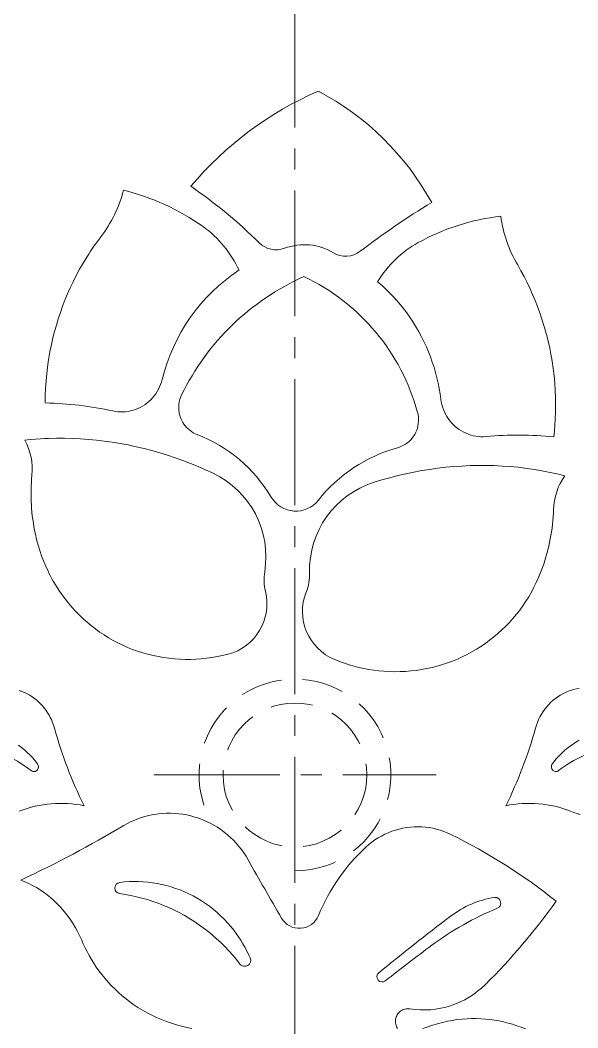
# Model space of a CAD drawing. Extents: x -234 to 1000, y -95 to 506.
# Drawn here: x 301.79 to 325.06, y 107.28 to 149.3 of the extents above; entities that cross this region are included whole.
import ezdxf

# ---------------------------------------------------------------- set-up
doc = ezdxf.new("R2010")
doc.units = 0
doc.header["$LTSCALE"] = 7
doc.header["$MEASUREMENT"] = 0
doc.linetypes.add('CENTER2', pattern=[1.125, 0.75, -0.125, 0.125, -0.125])
doc.linetypes.add('HIDDEN', pattern=[0.375, 0.25, -0.125])
for name, color, linetype, lineweight in [('1', 1, 'CENTER2', 15), ('2', 2, 'HIDDEN', 15), ('8', 250, 'CONTINUOUS', 15)]:
    doc.layers.add(name, color=color, linetype=linetype, lineweight=lineweight)

msp = doc.modelspace()

# ---------------------------------------------------------------- linework, layer by layer
at = {"layer": '1'}
for p, q in [((313.2561, 291.8253), (313.2561, -5.5247)), ((307.3809, 117.8253), (319.1479, 117.8253))]:
    msp.add_line(p, q, dxfattribs=at)
at = {"layer": '2'}
msp.add_circle((313.2561, 117.8253), 3, dxfattribs=at)
msp.add_arc((313.2561, 117.8253), 4, 270, 206.70514, dxfattribs=at)
at = {"layer": '8'}
for points in [[(305.1619, 140.269), (305.0151, 140.0732), (304.8727, 139.874), (304.7347, 139.6716), (304.6534, 139.5476), (304.5738, 139.4225), (304.4196, 139.1691), (304.2722, 138.9117), (304.1318, 138.6504), (303.9983, 138.3853), (303.8807, 138.1361), (303.7692, 137.8839), (303.6638, 137.629), (303.5646, 137.3714), (303.4716, 137.1114), (303.3849, 136.8492), (303.3044, 136.5848), (303.2303, 136.3184), (303.1626, 136.0502), (303.1012, 135.7804), (303.0519, 135.5394), (303.0078, 135.2973), (302.9687, 135.0542), (302.9347, 134.8104), (302.9058, 134.5658), (302.8903, 134.4126), (302.8768, 134.2593), (302.8653, 134.1058), (302.8558, 133.9521), (302.8428, 133.6444), (302.8378, 133.3365)], [(324.0584, 131.9202), (324.0826, 132.1677), (324.1017, 132.4157), (324.1155, 132.6642), (324.1254, 132.9638), (324.1277, 133.2634), (324.1225, 133.5629), (324.1098, 133.8622), (324.0896, 134.161), (324.061, 134.4671), (324.0245, 134.7724), (323.9801, 135.0765), (323.9549, 135.2281), (323.9278, 135.3793), (323.8803, 135.6203), (323.8278, 135.8603), (323.7703, 136.099), (323.7079, 136.3364), (323.6404, 136.5723), (323.5586, 136.8358), (323.4705, 137.0972), (323.3763, 137.3562), (323.2758, 137.6128), (323.1692, 137.8667), (323.0566, 138.1178), (322.9378, 138.366), (322.8131, 138.611), (322.6824, 138.8528), (322.5459, 139.0911)], [(316.7043, 138.3911), (316.8881, 138.2307), (317.0667, 138.0645), (317.2397, 137.8925), (317.407, 137.7151), (317.5685, 137.5323), (317.7241, 137.3445), (317.8734, 137.1516), (318.0165, 136.9541), (318.1532, 136.752), (318.2833, 136.5456), (318.4067, 136.3351), (318.5233, 136.1208), (318.633, 135.9028), (318.7357, 135.6813), (318.8252, 135.4715), (318.9085, 135.2591), (318.9854, 135.0443), (319.0559, 134.827), (319.1201, 134.6076), (319.1776, 134.3869), (319.2286, 134.1645), (319.2731, 133.9408), (319.3109, 133.7161), (319.3421, 133.4905)], [(305.6635, 133.003), (305.7667, 132.9837), (305.8711, 132.9709), (305.9762, 132.9646), (306.0815, 132.9649), (306.1865, 132.9717), (306.2932, 132.9854), (306.3989, 133.0058), (306.5032, 133.0329), (306.6057, 133.0664), (306.706, 133.1064), (306.8038, 133.1526), (306.8985, 133.2048), (306.99, 133.2629), (307.0778, 133.3266), (307.1615, 133.3956), (307.2413, 133.47), (307.3163, 133.5492), (307.3865, 133.633), (307.4514, 133.7209), (307.5108, 133.8128), (307.5646, 133.9081), (307.6125, 134.0066), (307.6543, 134.1079), (307.69, 134.2116), (307.7192, 134.3174)], [(308.529, 133.6741), (308.4969, 133.6023), (308.4695, 133.5282), (308.4469, 133.4523), (308.4292, 133.3751), (308.4167, 133.297), (308.4086, 133.2083), (308.4072, 133.1193), (308.4122, 133.0305), (308.4238, 132.9424), (308.4418, 132.8553), (308.4661, 132.7697), (308.4966, 132.6863), (308.5331, 132.6053), (308.5755, 132.5273), (308.6235, 132.4528), (308.6767, 132.3821), (308.7351, 132.3156), (308.7981, 132.2536), (308.8656, 132.1964), (308.9372, 132.1445), (309.0123, 132.098), (309.0907, 132.0573), (309.172, 132.0226)], [(319.3421, 133.4905), (319.3585, 133.3834), (319.3814, 133.2773), (319.4105, 133.1729), (319.4458, 133.0704), (319.4872, 132.9704), (319.5349, 132.8722), (319.5885, 132.7771), (319.6477, 132.6854), (319.7123, 132.5977), (319.7822, 132.5141), (319.8569, 132.435), (319.9362, 132.3608), (320.0199, 132.2917), (320.1075, 132.2279), (320.1989, 132.1698), (320.293, 132.1178), (320.39, 132.0718), (320.4897, 132.032), (320.5914, 131.9985), (320.695, 131.9716), (320.8, 131.9512), (320.9059, 131.9375), (321.0124, 131.9306), (321.1191, 131.9305), (321.2255, 131.9371)], [(317.5329, 131.4681), (317.6199, 131.4954), (317.7046, 131.5294), (317.7892, 131.5714), (317.8701, 131.6198), (317.9468, 131.6746), (318.0189, 131.7352), (318.0861, 131.8015), (318.1479, 131.873), (318.2038, 131.9491), (318.2536, 132.0294), (318.297, 132.1135), (318.3337, 132.2007), (318.3634, 132.2906), (318.386, 132.3826), (318.4014, 132.4761), (318.4095, 132.5705), (318.4102, 132.6653), (318.4035, 132.7599), (318.3895, 132.8536), (318.3682, 132.9459)], [(309.8409, 130.4085), (309.5305, 130.5514), (309.2174, 130.6872), (308.9015, 130.816), (308.5832, 130.9377), (308.2625, 131.0523), (307.9398, 131.1595), (307.615, 131.2595), (307.2886, 131.3521), (306.9606, 131.4372), (306.6313, 131.5149), (306.3008, 131.585), (305.9694, 131.6475), (305.6372, 131.7024), (305.3046, 131.7496), (304.9715, 131.7891), (304.6384, 131.8207), (304.3054, 131.8446), (303.9727, 131.8607), (303.6405, 131.8688), (303.309, 131.8691), (302.9784, 131.8614), (302.8135, 131.8546), (302.6489, 131.8458), (302.43, 131.8309), (302.2118, 131.8125), (301.9943, 131.7906)], [(324.5161, 130.2997), (324.2427, 130.3676), (323.9673, 130.4297), (323.6902, 130.4861), (323.4114, 130.5367), (323.1311, 130.5815), (322.8494, 130.6205), (322.5664, 130.6537), (322.4008, 130.6704), (322.2348, 130.6851), (321.9018, 130.7086), (321.5677, 130.7243), (321.2326, 130.7321), (320.8968, 130.7321), (320.5604, 130.7242), (320.2238, 130.7086), (319.887, 130.6852), (319.5503, 130.654), (319.2139, 130.6152), (318.8779, 130.5687), (318.5427, 130.5145), (318.2084, 130.4528), (317.8752, 130.3835), (317.5433, 130.3067), (317.2128, 130.2225), (316.8841, 130.1308), (316.5572, 130.0318)], [(302.4288, 127.8655), (302.4823, 127.6373), (302.5433, 127.4111), (302.6118, 127.1873), (302.6877, 126.9661), (302.771, 126.7477), (302.8615, 126.5325), (302.9592, 126.3207), (303.0108, 126.2161), (303.0641, 126.1125), (303.1192, 126.0098), (303.176, 125.9082), (303.29, 125.7159), (303.4102, 125.5277), (303.5367, 125.3438), (303.6691, 125.1644), (303.8075, 124.9898), (303.9517, 124.8201), (304.1015, 124.6555), (304.2568, 124.4963), (304.4175, 124.3426), (304.5833, 124.1946), (304.754, 124.0525), (304.9296, 123.9164), (305.1099, 123.7866), (305.2945, 123.6631), (305.4834, 123.5461), (305.6763, 123.4358), (305.873, 123.3323), (306.0732, 123.2356), (306.2768, 123.146), (306.4841, 123.0632), (306.6943, 122.9877), (306.9071, 122.9195), (307.1222, 122.8587), (307.3395, 122.8054), (307.5586, 122.7596), (307.7794, 122.7214), (308.0015, 122.6908), (308.2247, 122.6677), (308.4487, 122.6524), (308.6732, 122.6447), (308.898, 122.6446), (309.1229, 122.6522), (309.3475, 122.6675), (309.5716, 122.6903), (309.7949, 122.7208), (310.0172, 122.7587), (310.2382, 122.8042), (310.4576, 122.857)], [(314.9204, 122.635), (315.1175, 122.5577), (315.3169, 122.4867), (315.5184, 122.4219), (315.7217, 122.3636), (315.9268, 122.3116), (316.1332, 122.2662), (316.341, 122.2273), (316.5497, 122.1951), (316.7593, 122.1694), (316.9694, 122.1503), (317.1939, 122.1374), (317.4186, 122.1321), (317.6431, 122.1344), (317.8673, 122.1443), (318.0909, 122.1619), (318.3136, 122.187), (318.5351, 122.2198), (318.7553, 122.2601), (318.9738, 122.3079), (319.1903, 122.3632), (319.4047, 122.4259), (319.6167, 122.4959), (319.826, 122.5732), (320.0324, 122.6578), (320.2356, 122.7494), (320.4354, 122.848), (320.6317, 122.9534), (320.824, 123.0657), (321.0124, 123.1846), (321.1964, 123.31), (321.3761, 123.4417), (321.551, 123.5797), (321.721, 123.7236), (321.886, 123.8734), (322.0457, 124.0289), (322.2001, 124.1899), (322.3489, 124.3561), (322.4919, 124.5275), (322.6292, 124.7037), (322.7604, 124.8846), (322.8855, 125.07), (323.0045, 125.2597), (323.1171, 125.4534), (323.2232, 125.6508), (323.3228, 125.8519), (323.4159, 126.0563), (323.5022, 126.2638), (323.5817, 126.4742)], [(303.2254, 119.7755), (303.1845, 119.9084), (303.1612, 119.9739), (303.136, 120.0386), (303.0949, 120.1342), (303.0497, 120.2277), (303.0005, 120.3191), (302.9475, 120.4081), (302.8823, 120.5067), (302.8124, 120.6017), (302.7379, 120.6928), (302.659, 120.7798), (302.5759, 120.8624), (302.489, 120.9405), (302.3983, 121.0137), (302.2986, 121.0856), (302.1954, 121.1516), (302.0889, 121.2116), (301.9795, 121.2652), (301.8675, 121.3124), (301.7533, 121.3529)], [(325.1128, 121.4332), (324.9946, 121.4137), (324.8775, 121.3872), (324.7618, 121.3538), (324.648, 121.3137), (324.5364, 121.2669), (324.4273, 121.2137), (324.3212, 121.1543), (324.2182, 121.0888), (324.1188, 121.0174), (324.0214, 120.9389), (323.9282, 120.8548), (323.8396, 120.7655), (323.7558, 120.6711), (323.6772, 120.5721), (323.6038, 120.4687), (323.536, 120.3613), (323.474, 120.2501), (323.4179, 120.1356), (323.3679, 120.0181), (323.3242, 119.898), (323.2868, 119.7755)], [(298.5296, 118.9547), (298.7069, 118.9861), (298.8856, 119.0098), (299.0654, 119.026), (299.2461, 119.0345), (299.4274, 119.0354), (299.6089, 119.0287), (299.7905, 119.0145), (299.9718, 118.9927), (300.1525, 118.9635), (300.3324, 118.9268), (300.5112, 118.8829), (300.6887, 118.8317), (300.8644, 118.7734), (301.0383, 118.7081), (301.21, 118.6358), (301.3676, 118.5625), (301.523, 118.4834), (301.6762, 118.3985), (301.8266, 118.308), (301.9742, 118.2121), (302.1185, 118.1111), (302.2594, 118.0051)], [(302.5175, 118.291), (302.4193, 118.4165), (302.3158, 118.5375), (302.2073, 118.6537), (302.0932, 118.7657), (301.9748, 118.8721), (301.8523, 118.9728), (301.7258, 119.0675)], [(325.1044, 119.2696), (324.9775, 119.1947), (324.8536, 119.1143), (324.7431, 119.0361), (324.6354, 118.9534), (324.5307, 118.8665), (324.4292, 118.7754), (324.331, 118.6803), (324.2714, 118.619), (324.2131, 118.5562), (324.1563, 118.4919), (324.1009, 118.4263), (323.9946, 118.291)], [(324.2527, 118.0051), (324.4058, 118.1199), (324.5626, 118.2287), (324.7231, 118.3313), (324.8868, 118.4275), (325.0537, 118.5171), (325.2233, 118.6), (325.3956, 118.6761), (325.5702, 118.7452), (325.7469, 118.8072), (325.9254, 118.862), (326.1053, 118.9095), (326.2865, 118.9495), (326.4687, 118.982), (326.6515, 119.007), (326.8347, 119.0242), (326.9999, 119.0332), (327.1652, 119.0359), (327.3303, 119.0323), (327.495, 119.0224), (327.6587, 119.0061), (327.8213, 118.9835), (327.9826, 118.9547)], [(302.2594, 118.0051), (302.2887, 117.9864), (302.3209, 117.9735), (302.3549, 117.9672), (302.3913, 117.9677), (302.4271, 117.9758), (302.4606, 117.991), (302.4908, 118.0129), (302.5165, 118.0406), (302.5365, 118.0728), (302.5504, 118.1086), (302.5575, 118.1467), (302.5576, 118.1853), (302.5508, 118.2228), (302.5372, 118.2587), (302.5175, 118.291)], [(323.9946, 118.291), (323.9757, 118.2603), (323.9623, 118.2264), (323.9551, 118.1905), (323.9542, 118.1519), (323.9603, 118.1138), (323.9733, 118.0776), (323.9924, 118.045), (324.0172, 118.0167), (324.0467, 117.9939), (324.0796, 117.9778), (324.1151, 117.9686), (324.1514, 117.9667), (324.1873, 117.9724), (324.2217, 117.9855), (324.2527, 118.0051)], [(311.3027, 114.2873), (311.2157, 114.4341), (311.1223, 114.577), (311.0226, 114.7155), (310.9169, 114.8494), (310.8053, 114.9784), (310.6881, 115.1023), (310.5656, 115.2209), (310.4361, 115.3353), (310.3017, 115.4437), (310.1626, 115.5459), (310.019, 115.6418), (309.8713, 115.7309), (309.7198, 115.8133), (309.5648, 115.8887), (309.4066, 115.957), (309.2456, 116.018), (309.082, 116.0716), (308.9163, 116.1176), (308.7487, 116.1561), (308.5797, 116.1868), (308.4095, 116.2097), (308.2392, 116.2248), (308.0686, 116.232), (307.8978, 116.2314), (307.7274, 116.223), (307.5577, 116.2067), (307.389, 116.1827), (307.2216, 116.1509), (307.056, 116.1113), (306.8925, 116.0642), (306.7314, 116.0095), (306.573, 115.9475), (306.4177, 115.8781), (306.2658, 115.8016), (306.1175, 115.7181)], [(324.7536, 116.3141), (324.8868, 116.2645), (325.0217, 116.2204), (325.1579, 116.1817)], [(319.7505, 115.3492), (319.6079, 115.4149), (319.4621, 115.4732), (319.3135, 115.5241), (319.1624, 115.5675), (319.0094, 115.6031), (318.8547, 115.631), (318.6987, 115.6511), (318.5418, 115.6632), (318.3844, 115.6675), (318.2269, 115.6638), (318.0697, 115.6523), (317.9132, 115.6329), (317.7567, 115.6055), (317.6017, 115.5702), (317.4485, 115.5272), (317.2976, 115.4766), (317.1493, 115.4184), (317.0041, 115.353), (316.8622, 115.2803), (316.724, 115.2006), (316.5899, 115.1142), (316.4602, 115.0211), (316.3353, 114.9217), (316.2154, 114.8162)], [(301.8287, 113.4415), (301.9929, 113.3743), (302.1547, 113.3002), (302.3135, 113.2191), (302.4693, 113.1312), (302.6217, 113.0368), (302.7704, 112.936), (302.9153, 112.8289), (303.056, 112.7158), (303.1923, 112.5969), (303.324, 112.4724), (303.4508, 112.3425), (303.5726, 112.2073), (303.6892, 112.0673), (303.8003, 111.9225), (303.9066, 111.7719), (304.007, 111.617), (304.1015, 111.4579), (304.1897, 111.295), (304.2714, 111.1287), (304.3466, 110.9592)], [(311.3904, 110.1931), (311.3217, 110.3459), (311.2483, 110.4966), (311.1701, 110.6449), (311.0873, 110.7906), (310.9985, 110.9359), (310.905, 111.0783), (310.8069, 111.2177), (310.7045, 111.3538), (310.5761, 111.5124), (310.4416, 111.666), (310.3014, 111.8143), (310.1556, 111.957), (310.0044, 112.094), (309.8482, 112.225), (309.687, 112.3498), (309.5213, 112.4683), (309.3512, 112.5803), (309.177, 112.6855), (309.0033, 112.7816), (308.8262, 112.8711), (308.646, 112.9537), (308.4629, 113.0294), (308.2772, 113.098), (308.0891, 113.1595), (307.899, 113.2138), (307.7072, 113.2607), (307.5138, 113.3003), (307.3192, 113.3323), (307.1238, 113.3569), (306.9277, 113.3739), (306.7313, 113.3832), (306.5349, 113.385), (306.3387, 113.379), (306.1431, 113.3655), (305.9483, 113.3443)], [(305.9471, 112.8778), (306.1803, 112.8427), (306.4126, 112.8), (306.6436, 112.7498), (306.8732, 112.6922), (307.1012, 112.6272), (307.3272, 112.555), (307.5511, 112.4756), (307.7726, 112.389), (307.9914, 112.2955), (308.2074, 112.195), (308.4203, 112.0877), (308.6299, 111.9738), (308.836, 111.8532), (309.0383, 111.7262), (309.2367, 111.5929), (309.4309, 111.4533), (309.6208, 111.3077), (309.8061, 111.1562), (309.9867, 110.999), (310.1623, 110.8361), (310.3331, 110.6675), (310.4986, 110.4936), (310.6587, 110.3144), (310.8131, 110.1304), (310.9617, 109.9416)], [(321.6936, 112.2656), (321.7205, 112.2789), (321.7456, 112.2957), (321.7709, 112.3185), (321.7927, 112.3448), (321.8104, 112.3741), (321.8238, 112.4057), (321.8326, 112.4391), (321.8366, 112.4734), (321.8356, 112.508), (321.8299, 112.5419), (321.8194, 112.5745), (321.8043, 112.6054), (321.7851, 112.6337), (321.7621, 112.6586), (321.7358, 112.6798), (321.7067, 112.6969), (321.6756, 112.7092), (321.643, 112.7167), (321.6099, 112.7192), (321.577, 112.7166)], [(304.3466, 110.9592), (304.4207, 110.7897), (304.4997, 110.6224), (304.5835, 110.4575), (304.672, 110.2953), (304.767, 110.1329), (304.8666, 109.9734), (304.971, 109.8171), (305.0799, 109.6641), (305.2038, 109.5012), (305.333, 109.3426), (305.4673, 109.1883), (305.6065, 109.0387), (305.7507, 108.8938), (305.8995, 108.7539), (306.0529, 108.619), (306.2107, 108.4893), (306.3728, 108.365), (306.5389, 108.2462), (306.7089, 108.133), (306.8968, 108.0172), (307.0887, 107.9083), (307.2845, 107.8064), (307.484, 107.7116), (307.6868, 107.624), (307.8927, 107.5438), (308.1015, 107.4711), (308.3128, 107.4059), (308.5265, 107.3482), (308.7422, 107.2983), (308.9597, 107.2561)], [(317.5362, 107.2509), (317.5101, 107.2941), (317.4883, 107.3396), (317.4708, 107.3872), (317.4578, 107.4361), (317.4496, 107.4858), (317.4462, 107.5361), (317.4475, 107.5867), (317.4536, 107.6371), (317.4643, 107.6864), (317.4797, 107.7344), (317.4995, 107.7807), (317.5237, 107.825), (317.5521, 107.867), (317.5842, 107.9059), (317.6198, 107.9415), (317.6586, 107.9735), (317.7004, 108.0017), (317.7447, 108.0258), (317.7909, 108.0454), (317.8388, 108.0605), (317.8879, 108.0709), (317.9419, 108.0767), (317.9963, 108.0769), (318.0501, 108.0714)], [(322.8653, 107.2336), (322.6884, 107.305), (322.5091, 107.3702), (322.3275, 107.429), (322.1438, 107.4814), (321.9573, 107.5275), (321.7692, 107.567), (321.5797, 107.5999), (321.389, 107.6261), (321.1973, 107.6457), (321.0049, 107.6585), (320.8119, 107.6647), (320.6186, 107.6642), (320.4253, 107.657), (320.2321, 107.6431), (320.0393, 107.6225), (319.9335, 107.6084), (319.828, 107.5923), (319.7227, 107.5742), (319.6176, 107.5541), (319.4086, 107.5081), (319.2013, 107.4542), (318.9959, 107.3927), (318.7928, 107.3235), (318.5922, 107.2468)]]:
    msp.add_lwpolyline(points, dxfattribs=at)
for centre, radius, start, end in [((319.9552, 133.1163), 14.4081, 113.39298, 140.02829), ((308.809, 136.0937), 11.5944, 28.90653, 62.10093), ((300.9028, 143.5331), 5.3661, 322.5342, 345.67211), ((303.8507, 132.8702), 9.6029, 54.53275, 76.4402), ((297.163, 125.248), 20.7679, 45.30759, 55.54102), ((337.576, 111.1893), 35.7406, 121.39242, 127.19098), ((322.9499, 131.7674), 9.4266, 96.74742, 118.86254), ((327.2299, 141.8483), 5.4354, 187.61445, 210.48224), ((306.8072, 137.0132), 4.5136, 24.27243, 54.58362), ((312.4718, 140.7217), 0.999, 225.29461, 290.5693), ((313.6479, 137.5876), 2.3486, 59.02409, 110.56776), ((320.5694, 136.0744), 4.5061, 118.78908, 149.06108), ((315.3701, 140.4542), 0.9956, 238.95802, 307.18709), ((315.093, 132.5334), 7.5856, 123.36197, 166.39981), ((317.8528, 129.134), 10.3706, 114.03157, 154.03676), ((309.8743, 130.6498), 8.798, 15.1268, 64.73545), ((302.5766, 119.0064), 14.3327, 77.56296, 88.95582), ((306.9566, 126.2672), 6.1672, 30.68917, 68.94709), ((322.5614, 118.0343), 13.9666, 83.84709, 95.48874), ((299.7175, 130.579), 2.5792, 354.41395, 28.02031), ((319.1981, 125.3692), 6.3223, 105.2708, 141.74245), ((310.2511, 129.5582), 8.0035, 174.48132, 192.21037), ((308.1878, 126.9236), 3.8572, 350.59667, 64.62241), ((326.5893, 128.8175), 2.5488, 144.43752, 178.30628), ((317.7183, 126.3556), 3.8553, 107.52862, 181.58628), ((313.2917, 130.0272), 1.1997, 210.69403, 321.72309), ((316.142, 129.1396), 7.9029, 340.28896, 358.21063), ((313.9677, 125.966), 2.0016, 170.58654, 193.8541), ((311.8651, 126.1931), 2.0002, 338.3133, 1.59649), ((309.9096, 124.9649), 2.1781, 284.57398, 13.86262), ((315.7471, 124.6495), 2.1775, 158.31646, 247.68649), ((320.6277, 124.5761), 18.0523, 195.422, 206.41985), ((305.8847, 124.5762), 18.052, 333.57963, 344.57765), ((303.4954, 111.8649), 4.7768, 78.33922, 111.3245), ((323.0167, 111.8649), 4.7769, 68.67492, 101.65952), ((280.3325, 159.1159), 50.4801, 295.20345, 300.71684), ((309.2813, 93.9566), 23.8164, 51.37093, 63.92347), ((321.6612, 108.9258), 8.022, 132.75419, 157.70843), ((461.231, 198.6493), 172.0333, 209.365669, 210.297362), ((305.9846, 113.111), 0.237, 98.83869, 260.86161), ((322.2056, 108.709), 4.057, 98.91436, 127.31641), ((326.4904, 100.5911), 12.6217, 112.33655, 126.59812), ((302.0644, 128.3408), 27.1423, 314.82857, 324.45461), ((313.4398, 112.2961), 0.8634, 210.2903, 337.71855), ((380.3581, 31.9494), 100.3576, 127.154107, 129.328252), ((366.0809, 47.1675), 79.1162, 126.550045, 128.319625), ((311.1605, 110.0935), 0.2503, 217.37793, 23.41863), ((316.8923, 109.4099), 0.2169, 129.08421, 307.85551), ((318.6218, 111.682), 3.655, 261.00204, 314.85096)]:
    msp.add_arc(centre, radius, start, end, dxfattribs=at)

doc.saveas('drawing.dxf')
